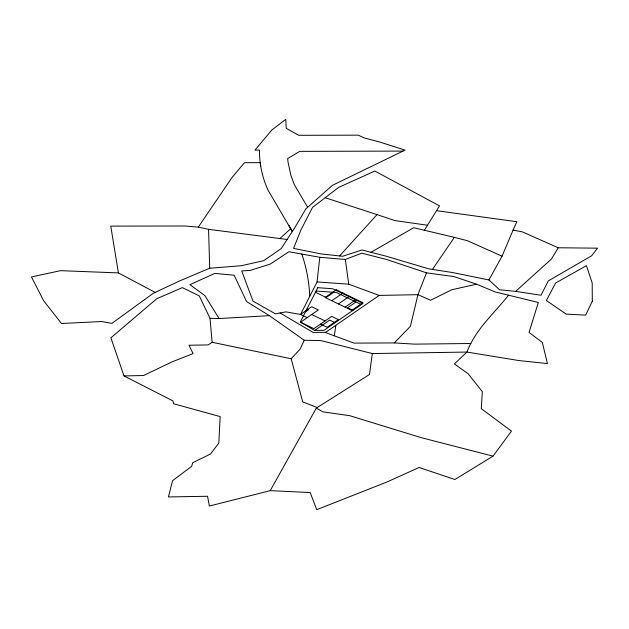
<?xml version="1.0" encoding="UTF-8"?>
<svg xmlns="http://www.w3.org/2000/svg" width="629" height="629" viewBox="0 0 629 629"><rect width="100%" height="100%" fill="white"/><g stroke="black" fill="none" stroke-linecap="round" stroke-linejoin="round"><path stroke-width="0.94" d="M320.523 324.092L327.19 327.308L338.347 319.618L331.687 316.395L313.918 328.645L300.591 322.205L318.36 309.955L311.693 306.732L300.536 314.429L317.071 281.949L319.776 257.285L288.9 251.742L270.116 264.133L250.2 270.423L241.701 270.91L252.96 301.079L275.455 313.863L285.81 311.874L300.544 314.429L307.196 317.645M319.776 257.285L345.329 259.455L361.832 253.173L386.56 259.47L426.478 272.844L453.855 276.556L476.554 284.19L494.976 291.872L538.314 302.47L529.052 332.442L542.34 342.443L547.442 363.593L518.642 360.519L466.962 352.067L372.329 353.553L369.482 374.514L316.332 408.079L270.226 490.659L209.363 506.046L207.57 496.265L168.43 496.941L172.574 480.674L191.68 466.309L192.671 462.74L210.511 454.02L218.821 443.052L220.166 416.587L173.667 403.771L172.928 400.917L123.999 375.914L110.893 337.812L156.81 298.704L182.363 287.618L199.291 295.929L210.015 318.282L212.13 342.278L208.199 344.92L188.991 345.235L193.072 353.608L171.898 361.934L143.53 375.529L123.999 375.914M334.345 335.831L335.847 325.295M426.478 272.844L417.923 294.671L410.423 326.247L394.312 342.915L354.056 343.119L325.374 332.513L379.161 295.426L417.923 294.671L430.653 300.23L451.583 289.812L476.554 284.19M424.386 230.253L439.514 205.887L374.853 171.041L338.551 187.45L312.487 207.46L300.992 229.813L293.57 248.384L320.869 253.888L342.616 256.286L362.013 249.988L386.465 256.27L428.608 268.811L452.455 272.514L488.93 279.976L499.599 289.772L515.646 291.392L541.034 295.245L548.299 280.896L591.559 255.846L597.55 248.164L558.23 247.771L522.416 231.897L513.083 230.08L502.052 256.184L488.93 279.976M513.083 230.08L516.881 221.722L436.369 210.668M372.329 353.553L320.845 340.58L304.255 340.273L300.096 349.126L291.164 358.758L302.73 401.9L317.197 407.521L316.332 408.079L322.763 411.83L349.669 415.675L421.115 437.627L493.026 456.159L511.471 431.124L481.295 408.661L482.325 391.623L468.015 373.626L454.374 363.939L466.962 352.067C475.249 329.722 494.079 313.446 508.57 295.19M288.994 225.355L292.288 231.558L268.245 190.524C262.332 177.921 259.407 164.02 259.455 150.103L254.981 150.111L271.83 129.991L285.778 119.321L286.219 128.324L298.712 135.306L358.216 135.156L364.23 137.932L379.381 141.918L405.037 150.095L332.379 185.366L305.891 208.82L294.797 227.745L281.124 248.644L263.669 260.697L241.245 265.729L209.732 268.221L179.855 280.801L153.122 293.389L111.907 323.392L101.709 321.521L61.5 323.495L43.755 300.882L31.45 276.925L60.573 270.659L118.409 272.915L155.096 292.367M558.23 247.771L551.515 258.928L515.646 291.392M118.409 272.915L110.767 226.118L184.989 225.992L198.277 227.132L231.834 177.763L244.453 162.691L260.217 162.659L260.705 166.15M432.382 269.511L454.366 237.361L467.292 240.663L502.052 256.184M339.581 255.932L377.038 214.615L395.02 220.622L427.673 225.245M279.866 238.533L290.787 228.673M305.529 311.756L308.383 309.783L306.897 309.067M333.763 292.288L326.239 297.478L315.443 292.257M331.75 300.725L342.907 293.028M338.41 303.941L349.575 296.251M345.077 307.164L356.234 299.467M314.759 330.398L329.706 320.09L335.084 322.693M355.967 301.991L347.562 307.785L352.94 310.38M493.026 456.159L454.901 479.51L419.095 467.496L387.024 481.963L316.717 509.679L310.191 492.546L270.226 490.659M370.992 252.3L413.678 227.714L454.366 237.361M210.015 318.282L219.081 318.549L269.409 315.648L304.255 340.273M470.877 343.497L414.66 344.134L394.312 342.915M325.673 332.309L313.085 332.419L280.047 312.983M403 151.094L299.734 151.361L287.681 158.594L287.996 161.85L290.865 175.279L294.293 184.549L307.636 207.279M317.071 281.949L348.741 284.182L379.161 295.426M316.065 291.038L336.263 292.461L361.345 304.585M198.277 227.132L208.545 229.326L287.091 239.468M212.13 342.278L291.164 358.758M325.319 197.773L377.038 214.615M311.748 314.508L325.075 320.955M269.409 315.648L246.568 301.558L234.169 275.235L214.835 273.395L189.903 284.662L204.873 295.583L219.081 318.549M301.818 254.061C306.433 267.702 309.193 281.996 309.72 296.401M345.329 259.455L348.741 284.182M208.545 229.326L209.732 268.221M592.298 301.189L585.685 315.113L566.234 314.13L546.357 300.52L555.596 283.034L586.456 265.666L592.204 283.05L592.298 301.189M317.771 287.689L300.3 322.032L314.524 330.398L324.029 330.311L363.027 303.43L332.631 288.735L317.771 287.689M336.248 289.804L325.083 297.501L351.737 310.388L362.894 302.691L336.248 289.804"/></g></svg>
